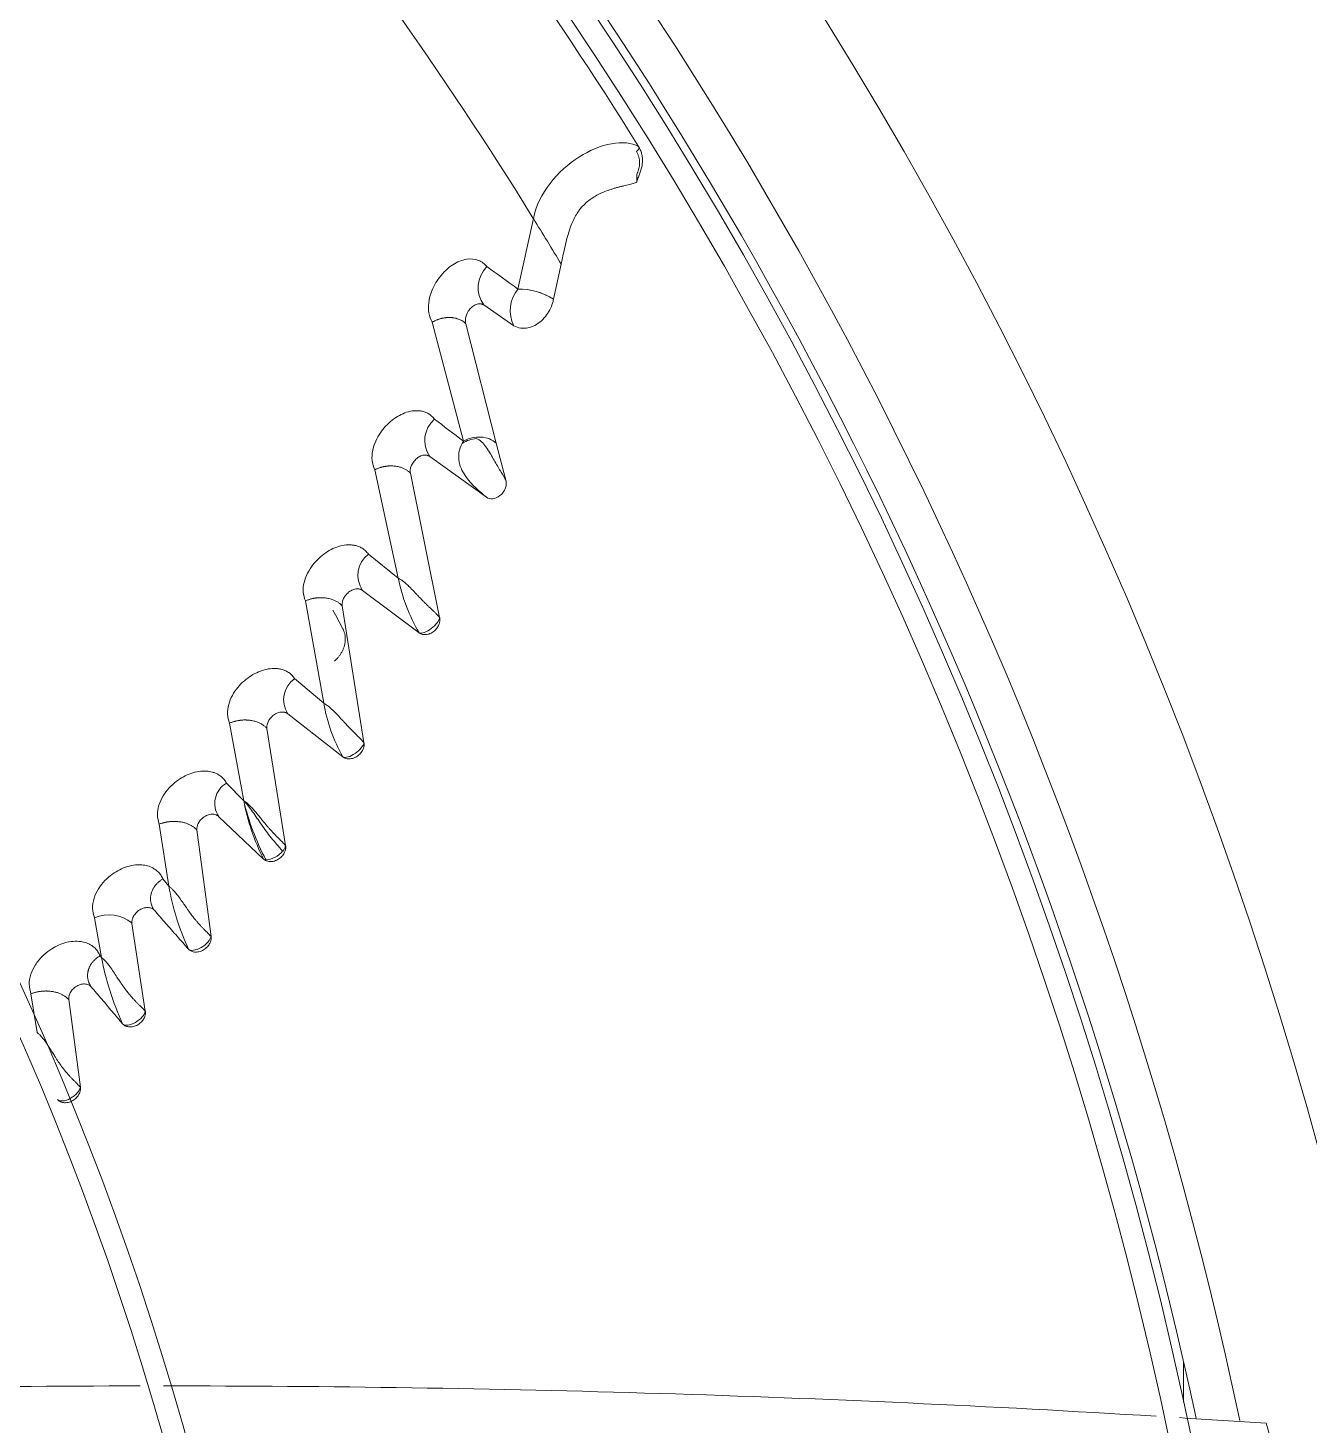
# Model space of a CAD drawing. Header units: millimetres. Extents: x 113490 to 142599, y -20467 to 115.
# Drawn here: x 135184.6 to 135328.9, y -10194.2 to -10037 of the extents above; entities that cross this region are included whole.
import ezdxf

# ---------------------------------------------------------------- set-up
doc = ezdxf.new("R2010")
doc.units = ezdxf.units.MM
doc.layers.add('DV3_0', color=7, linetype='Continuous')

msp = doc.modelspace()

# ---------------------------------------------------------------- linework, layer by layer
at = {"layer": 'DV3_0', "color": 7, "linetype": 'Continuous', "lineweight": 15}
for p, q in [((135253.14, -10054.41), (135253.13, -10054.42)), ((135241.53, -10058.47), (135239.79, -10066.41)), ((135244.66, -10063.62), (135243.81, -10067.56)), ((135239.34, -10070.56), (135235.94, -10068.2)), ((135230.13, -10070.15), (135233.65, -10083.53)), ((135233.92, -10070.31), (135237.33, -10083.74)), ((135233.65, -10083.53), (135233.56, -10083.73)), ((135237.33, -10083.74), (135238.44, -10087.93)), ((135236.26, -10089.84), (135229.86, -10085.25)), ((135223.68, -10086.76), (135226.32, -10098.95)), ((135227.69, -10087.13), (135230.98, -10103.37)), ((135226.32, -10098.95), (135222.96, -10096.25)), ((135228.68, -10105.1), (135222.29, -10100.32)), ((135215.86, -10101.51), (135217.93, -10113.02)), ((135220.02, -10102.05), (135222.46, -10117.45)), ((135217.93, -10113.02), (135214.65, -10110.24)), ((135207.34, -10115.26), (135208.92, -10123.99)), ((135220.08, -10119.05), (135213.89, -10114.2)), ((135211.54, -10115.85), (135213.63, -10129.04)), ((135208.92, -10123.99), (135206.98, -10122.01)), ((135211.16, -10130.55), (135206.1, -10125.76)), ((135199.41, -10126.64), (135200.48, -10133.6)), ((135203.65, -10127.28), (135205.24, -10139.27)), ((135200.48, -10133.6), (135199.82, -10132.79)), ((135192.12, -10137.18), (135192.9, -10141.63)), ((135196.34, -10137.79), (135197.84, -10147.68)), ((135192.9, -10141.63), (135192.76, -10141.44)), ((135184.97, -10145.72), (135185.65, -10150.06)), ((135189.22, -10146.37), (135190.53, -10156.23)), ((135314.73, -10191.66), (135314.73, -10187.08)), ((135325.3, -10198.38), (135324.05, -10194.05))]:
    msp.add_line(p, q, dxfattribs=at)
for centre, radius, start, end in [((134869.24, -10288.99), 551.5, 15.4775, 74.5225), ((134869.24, -10288.99), 456, 316.0129, 45.5635), ((134869.24, -10288.99), 477.5, 316.9802, 43.0198), ((134869.24, -10288.99), 453.5, 315.9918, 45.5613), ((134869.24, -10288.99), 457, 12.0648, 38.7918), ((135578.25, -10800.46), 872.22, 114.12782, 121.39321), ((134868.95, -10289.29), 452.62, 31.8629, 38.9292), ((134869.24, -10288.99), 346, 316.5062, 45.3204), ((134869.24, -10288.99), 343.5, 315.6512, 45.622), ((134963.66, -10231.12), 327.14, 30.7976, 31.8538), ((135238.69, -10066.25), 3.37, 135.5263, 215.3895), ((135131.75, -10213.08), 182.17, 53.6224, 54.9817), ((135242.72, -10068.83), 3.8, 140.4176, 207.0601), ((135239.88, -10073.73), 7.32, 57.4467, 90.6656), ((135239.95, -10073.46), 7.05, 56.8109, 91.3014), ((135232.46, -10083.45), 3.16, 130.9121, 214.6491), ((135130.31, -10216.54), 168.44, 52.1547, 53.5467), ((135235.86, -10085.22), 2.74, 147.2142, 153.9637), ((135235.49, -10086.99), 3.78, 95.905, 120.715), ((135234.36, -10085.04), 1.96, 57.2613, 67.8559), ((135224.79, -10098.63), 3.01, 127.446, 214.0679), ((135246.09, -10094.9), 20.18, 191.5575, 210.3468), ((134844.06, -10304.42), 425.8, 27.9832, 28.2987), ((135216.3, -10112.61), 2.88, 124.7166, 213.5116), ((135236.38, -10109.84), 18.72, 189.7816, 209.4698), ((135208.3, -10124.29), 2.64, 120.02, 213.6405), ((135233.08, -10119.4), 24.59, 190.7346, 206.9553), ((135236.86, -10117.33), 28.72, 193.3894, 207.6128), ((135228.96, -10128.62), 28.9, 189.9095, 204.6566), ((135193.76, -10140.76), 3.94, 48.9972, 114.5532), ((135225.79, -10135.27), 33.49, 190.9397, 204.3643), ((135199.61, -12030.74), 1840.9, 90.07296, 93.56963), ((135199.61, -12030.74), 1840.9, 86.5108, 89.99128), ((135199.61, -12030.74), 1840.9, 86.12402, 86.42814)]:
    msp.add_arc(centre, radius, start, end, dxfattribs=at)
at = {"layer": 'DV3_0', "color": 7, "linetype": 'Continuous', "lineweight": 20}
for centre, radius, start, end in [((134869.24, -10288.99), 461.75, 11.9044, 42.2304), ((134871.26, -10287.1), 435.17, 31.6947, 39.3007), ((135211.28, -10128.1), 2.55, 272.8508, 322.5113), ((135212.33, -10128.73), 1.35, 316.5606, 346.5087), ((135211.45, -10130.16), 0.49, 233.7476, 265.2283)]:
    msp.add_arc(centre, radius, start, end, dxfattribs=at)
at = {"layer": 'DV3_0', "color": 7, "linetype": 'Continuous', "lineweight": 15}
for points, knots in [([(135241.53, -10058.47), (135241.82, -10057.05), (135242.5, -10055.71), (135244.32, -10053.35), (135245.46, -10052.33), (135247.88, -10050.79), (135249.16, -10050.26), (135251.52, -10049.84), (135252.59, -10049.94), (135253.37, -10050.36)], [0, 0, 0, 0, 0.25, 0.25, 0.5, 0.5, 0.75, 0.75, 1, 1, 1, 1]), ([(135253.37, -10050.36), (135253.44, -10050.42), (135253.45, -10050.51), (135253.36, -10050.72), (135253.26, -10050.84), (135253.13, -10050.92)], [0, 0, 0, 0, 0.5, 0.5, 1, 1, 1, 1]), ([(135253.37, -10050.36), (135253.4, -10050.43), (135253.48, -10050.56), (135253.57, -10050.76), (135253.66, -10050.96), (135253.73, -10051.18), (135253.78, -10051.39), (135253.81, -10051.61), (135253.82, -10051.83), (135253.82, -10052.14), (135253.78, -10052.54), (135253.65, -10053.02), (135253.49, -10053.49), (135253.31, -10053.95), (135253.19, -10054.26), (135253.13, -10054.42)], [0, 0, 0, 0, 0.053441, 0.106823, 0.159977, 0.212862, 0.265557, 0.318103, 0.370297, 0.421864, 0.536324, 0.651095, 0.76641, 0.882048, 1, 1, 1, 1]), ([(135253.13, -10050.92), (135253.16, -10050.97), (135253.22, -10051.07), (135253.29, -10051.22), (135253.35, -10051.38), (135253.4, -10051.53), (135253.45, -10051.68), (135253.48, -10051.87), (135253.51, -10052.13), (135253.49, -10052.51), (135253.38, -10052.98), (135253.25, -10053.33), (135253.18, -10053.52)], [0, 0, 0, 0, 0.065844, 0.129396, 0.190719, 0.249962, 0.307355, 0.36321, 0.475873, 0.588457, 0.784846, 1, 1, 1, 1]), ([(135253.14, -10054.41), (135253.15, -10054.4), (135253.16, -10054.39), (135253.17, -10054.37), (135253.17, -10054.34), (135253.18, -10054.3), (135253.19, -10054.25), (135253.2, -10054.17), (135253.2, -10054.07), (135253.2, -10053.92), (135253.2, -10053.73), (135253.19, -10053.59), (135253.18, -10053.52)], [0, 0, 0, 0, 0.045104, 0.093894, 0.147075, 0.205242, 0.268921, 0.338596, 0.464685, 0.615485, 0.788015, 1, 1, 1, 1]), ([(135244.66, -10063.62), (135244.72, -10063.38), (135244.82, -10062.86), (135245.03, -10061.89), (135245.27, -10060.85), (135245.59, -10059.76), (135245.91, -10058.89), (135246.27, -10058.17), (135246.6, -10057.65), (135247, -10057.15), (135247.48, -10056.68), (135248.07, -10056.22), (135248.78, -10055.79), (135249.53, -10055.45), (135250.19, -10055.22), (135250.65, -10055.07), (135251.02, -10054.97), (135251.38, -10054.88), (135251.72, -10054.8), (135252.04, -10054.72), (135252.35, -10054.64), (135252.64, -10054.57), (135252.9, -10054.49), (135253.05, -10054.44), (135253.13, -10054.42)], [0, 0, 0, 0, 0.040231, 0.086345, 0.160439, 0.21481, 0.272378, 0.313799, 0.35158, 0.380362, 0.430328, 0.47797, 0.529874, 0.605985, 0.666019, 0.700163, 0.735058, 0.770693, 0.807058, 0.844149, 0.881968, 0.92053, 0.959861, 1, 1, 1, 1]), ([(135236.28, -10063.89), (135236.22, -10063.81), (135236.1, -10063.66), (135235.8, -10063.41), (135235.17, -10063.04), (135233.96, -10062.95), (135232.36, -10063.6), (135231.17, -10064.75), (135230.41, -10065.91), (135229.97, -10066.87), (135229.71, -10067.97), (135229.69, -10069.15), (135229.98, -10069.81), (135230.13, -10070.15)], [0, 0, 0, 0, 0.027264, 0.054523, 0.113506, 0.240954, 0.387043, 0.554418, 0.629062, 0.712518, 0.803043, 0.898853, 1, 1, 1, 1]), ([(135235.94, -10068.2), (135235.91, -10068.19), (135235.86, -10068.16), (135235.78, -10068.12), (135235.7, -10068.09), (135235.57, -10068.07), (135235.41, -10068.06), (135235.2, -10068.1), (135234.98, -10068.19), (135234.67, -10068.37), (135234.39, -10068.64), (135234.16, -10068.98), (135234.04, -10069.23), (135233.95, -10069.47), (135233.9, -10069.7), (135233.88, -10069.91), (135233.88, -10070.12), (135233.91, -10070.24), (135233.92, -10070.31)], [0, 0, 0, 0, 0.029362, 0.058549, 0.087832, 0.117479, 0.179817, 0.243639, 0.313764, 0.385745, 0.542709, 0.6233, 0.703555, 0.766315, 0.828517, 0.887168, 0.943896, 1, 1, 1, 1]), ([(135243.81, -10067.56), (135243.79, -10067.65), (135243.71, -10067.98), (135243.39, -10068.87), (135242.68, -10069.85), (135241.72, -10070.53), (135240.91, -10070.82), (135240.08, -10070.86), (135239.59, -10070.66), (135239.34, -10070.56)], [0, 0, 0, 0, 0.040227, 0.156523, 0.425511, 0.56901, 0.708916, 0.851779, 1, 1, 1, 1]), ([(135230.13, -10070.15), (135230.18, -10070.12), (135230.26, -10070.08), (135230.39, -10070.01), (135230.52, -10069.95), (135230.66, -10069.89), (135230.79, -10069.84), (135230.92, -10069.8), (135231.05, -10069.76), (135231.18, -10069.72), (135231.31, -10069.69), (135231.43, -10069.67), (135231.55, -10069.65), (135231.67, -10069.63), (135231.79, -10069.62), (135231.9, -10069.61), (135232.02, -10069.61), (135232.12, -10069.61), (135232.23, -10069.61), (135232.33, -10069.62), (135232.49, -10069.64), (135232.71, -10069.67), (135232.98, -10069.74), (135233.23, -10069.84), (135233.48, -10069.96), (135233.72, -10070.11), (135233.85, -10070.24), (135233.92, -10070.31)], [0, 0, 0, 0, 0.033962, 0.067022, 0.09926, 0.130745, 0.161535, 0.191676, 0.221209, 0.250165, 0.278572, 0.30645, 0.333819, 0.360694, 0.387087, 0.413011, 0.438473, 0.463484, 0.488049, 0.512176, 0.535866, 0.604535, 0.676059, 0.750915, 0.829536, 0.912374, 1, 1, 1, 1]), ([(135230.39, -10081.06), (135230.29, -10080.94), (135230.1, -10080.7), (135229.74, -10080.44), (135229.35, -10080.25), (135228.94, -10080.13), (135228.52, -10080.09), (135227.69, -10080.11), (135226.38, -10080.54), (135225.11, -10081.56), (135224.27, -10082.61), (135223.74, -10083.53), (135223.4, -10084.59), (135223.3, -10085.74), (135223.55, -10086.42), (135223.68, -10086.76)], [0, 0, 0, 0, 0.044448, 0.08732, 0.128788, 0.169031, 0.208035, 0.245711, 0.394808, 0.553958, 0.628764, 0.712553, 0.803274, 0.899084, 1, 1, 1, 1]), ([(135233.4, -10084.01), (135233.23, -10084.35), (135233.15, -10084.71), (135233.11, -10085.41), (135233.15, -10085.76), (135233.32, -10086.41), (135233.45, -10086.71), (135233.76, -10087.28), (135233.94, -10087.54), (135234.33, -10088.03), (135234.53, -10088.26), (135234.93, -10088.67), (135235.13, -10088.86), (135235.7, -10089.37), (135236.04, -10089.65), (135236.26, -10089.84)], [0, 0, 0, 0, 0.125, 0.125, 0.25, 0.25, 0.375, 0.375, 0.5, 0.5, 0.625, 0.625, 0.75, 0.75, 1, 1, 1, 1]), ([(135233.65, -10083.53), (135234.23, -10083.2), (135234.96, -10083.03), (135236.31, -10083.11), (135236.93, -10083.35), (135237.33, -10083.74)], [0, 0, 0, 0, 0.5, 0.5, 1, 1, 1, 1]), ([(135238.44, -10087.93), (135238.3, -10087.66), (135238.11, -10087.35), (135237.69, -10086.66), (135237.46, -10086.26), (135237.09, -10085.62), (135236.96, -10085.4), (135236.7, -10084.94), (135236.56, -10084.71), (135236.27, -10084.27), (135236.12, -10084.05), (135235.8, -10083.68), (135235.62, -10083.52), (135235.42, -10083.39)], [0, 0, 0, 0, 0.25, 0.25, 0.5, 0.5, 0.625, 0.625, 0.75, 0.75, 0.875, 0.875, 1, 1, 1, 1]), ([(135229.86, -10085.25), (135229.84, -10085.23), (135229.79, -10085.2), (135229.7, -10085.16), (135229.62, -10085.13), (135229.49, -10085.1), (135229.32, -10085.08), (135229.1, -10085.11), (135228.87, -10085.18), (135228.56, -10085.34), (135228.27, -10085.58), (135228.02, -10085.87), (135227.88, -10086.1), (135227.78, -10086.32), (135227.71, -10086.52), (135227.67, -10086.73), (135227.66, -10086.94), (135227.68, -10087.07), (135227.69, -10087.13)], [0, 0, 0, 0, 0.030086, 0.060141, 0.090432, 0.121217, 0.185591, 0.251321, 0.32233, 0.394829, 0.548781, 0.625513, 0.701915, 0.762387, 0.822068, 0.88272, 0.941531, 1, 1, 1, 1]), ([(135223.68, -10086.76), (135223.72, -10086.74), (135223.81, -10086.69), (135223.95, -10086.63), (135224.08, -10086.57), (135224.21, -10086.53), (135224.34, -10086.49), (135224.47, -10086.45), (135224.59, -10086.42), (135224.71, -10086.39), (135224.82, -10086.37), (135224.92, -10086.36), (135225.03, -10086.34), (135225.12, -10086.33), (135225.21, -10086.32), (135225.3, -10086.32), (135225.38, -10086.31), (135225.46, -10086.31), (135225.53, -10086.31), (135225.59, -10086.31), (135225.65, -10086.32), (135225.85, -10086.32), (135226.16, -10086.36), (135226.57, -10086.46), (135226.92, -10086.59), (135227.22, -10086.75), (135227.48, -10086.93), (135227.62, -10087.07), (135227.69, -10087.13)], [0, 0, 0, 0, 0.032977, 0.064623, 0.095011, 0.124194, 0.152217, 0.179111, 0.204897, 0.229593, 0.25321, 0.275753, 0.297227, 0.317632, 0.336967, 0.355229, 0.372416, 0.388523, 0.403544, 0.417476, 0.430311, 0.442045, 0.545349, 0.644314, 0.739144, 0.829909, 0.916758, 1, 1, 1, 1]), ([(135236.26, -10089.84), (135236.43, -10089.97), (135236.67, -10090.03), (135237.2, -10089.99), (135237.5, -10089.88), (135237.91, -10089.55), (135238.04, -10089.42), (135238.26, -10089.11), (135238.34, -10088.94), (135238.45, -10088.63), (135238.48, -10088.49), (135238.49, -10088.21), (135238.48, -10088.08), (135238.44, -10087.93)], [0, 0, 0, 0, 0.25, 0.25, 0.5, 0.5, 0.625, 0.625, 0.75, 0.75, 0.875, 0.875, 1, 1, 1, 1]), ([(135222.96, -10096.25), (135222.85, -10096.11), (135222.65, -10095.85), (135222.27, -10095.57), (135221.86, -10095.37), (135221.45, -10095.25), (135221.06, -10095.2), (135220.24, -10095.18), (135218.93, -10095.52), (135217.59, -10096.45), (135216.67, -10097.46), (135216.07, -10098.38), (135215.68, -10099.42), (135215.55, -10100.53), (135215.75, -10101.18), (135215.86, -10101.51)], [0, 0, 0, 0, 0.048624, 0.094156, 0.13685, 0.17668, 0.213406, 0.24691, 0.396876, 0.550422, 0.632436, 0.719781, 0.810754, 0.903952, 1, 1, 1, 1]), ([(135226.32, -10098.95), (135226.36, -10098.97), (135226.45, -10099.01), (135226.58, -10099.09), (135226.72, -10099.18), (135226.86, -10099.29), (135227.02, -10099.41), (135227.18, -10099.55), (135227.35, -10099.7), (135227.55, -10099.9), (135227.79, -10100.13), (135228.07, -10100.42), (135228.33, -10100.7), (135228.59, -10100.98), (135228.85, -10101.24), (135229.12, -10101.52), (135229.38, -10101.78), (135229.65, -10102.04), (135229.91, -10102.29), (135230.16, -10102.53), (135230.39, -10102.75), (135230.61, -10102.97), (135230.81, -10103.17), (135230.92, -10103.3), (135230.98, -10103.37)], [0, 0, 0, 0, 0.023498, 0.048897, 0.076254, 0.105618, 0.137034, 0.170541, 0.206177, 0.243975, 0.303434, 0.363525, 0.424255, 0.478728, 0.533775, 0.589597, 0.64577, 0.699948, 0.752412, 0.80346, 0.853406, 0.902578, 0.951321, 1, 1, 1, 1]), ([(135215.86, -10101.51), (135215.9, -10101.49), (135216, -10101.45), (135216.14, -10101.4), (135216.28, -10101.35), (135216.41, -10101.31), (135216.54, -10101.27), (135216.67, -10101.24), (135216.79, -10101.21), (135216.91, -10101.19), (135217.03, -10101.18), (135217.14, -10101.16), (135217.24, -10101.15), (135217.34, -10101.14), (135217.43, -10101.14), (135217.52, -10101.14), (135217.6, -10101.14), (135217.68, -10101.14), (135217.75, -10101.14), (135217.81, -10101.14), (135217.87, -10101.14), (135217.93, -10101.15), (135218.12, -10101.16), (135218.45, -10101.21), (135218.87, -10101.33), (135219.23, -10101.48), (135219.54, -10101.65), (135219.8, -10101.84), (135219.95, -10101.98), (135220.01, -10102.05)], [0, 0, 0, 0, 0.032244, 0.06322, 0.092989, 0.121598, 0.149081, 0.175465, 0.200767, 0.225002, 0.248177, 0.270297, 0.291365, 0.311381, 0.330344, 0.34825, 0.365097, 0.38088, 0.395595, 0.409237, 0.4218, 0.433281, 0.443674, 0.547844, 0.647183, 0.741916, 0.832156, 0.91808, 1, 1, 1, 1]), ([(135222.29, -10100.32), (135222.27, -10100.3), (135222.22, -10100.27), (135222.14, -10100.23), (135222.06, -10100.2), (135221.94, -10100.16), (135221.77, -10100.14), (135221.55, -10100.15), (135221.31, -10100.21), (135221, -10100.34), (135220.69, -10100.54), (135220.44, -10100.81), (135220.28, -10101.01), (135220.17, -10101.22), (135220.08, -10101.42), (135220.02, -10101.63), (135220, -10101.84), (135220.01, -10101.98), (135220.01, -10102.05)], [0, 0, 0, 0, 0.029381, 0.058602, 0.087885, 0.117452, 0.18253, 0.248896, 0.319951, 0.392261, 0.543681, 0.618373, 0.692652, 0.752848, 0.812262, 0.876397, 0.938375, 1, 1, 1, 1]), ([(135230.98, -10103.37), (135230.98, -10103.4), (135231, -10103.47), (135231.01, -10103.57), (135231.01, -10103.67), (135231, -10103.78), (135230.98, -10103.89), (135230.95, -10104.03), (135230.89, -10104.19), (135230.79, -10104.4), (135230.65, -10104.61), (135230.47, -10104.81), (135230.25, -10104.99), (135229.94, -10105.18), (135229.6, -10105.29), (135229.27, -10105.31), (135229.07, -10105.28), (135228.91, -10105.23), (135228.79, -10105.17), (135228.71, -10105.12), (135228.68, -10105.1)], [0, 0, 0, 0, 0.029941, 0.059776, 0.089719, 0.11998, 0.150766, 0.182271, 0.237743, 0.293712, 0.36616, 0.439193, 0.5137, 0.588322, 0.735295, 0.804201, 0.872533, 0.915894, 0.958168, 1, 1, 1, 1]), ([(135220.08, -10104.63), (135220.1, -10104.68), (135220.14, -10104.76), (135220.2, -10104.9), (135220.25, -10105.03), (135220.29, -10105.17), (135220.32, -10105.3), (135220.34, -10105.43), (135220.35, -10105.56), (135220.36, -10105.69), (135220.36, -10105.81), (135220.36, -10105.93), (135220.35, -10106.04), (135220.34, -10106.15), (135220.32, -10106.25), (135220.29, -10106.43), (135220.22, -10106.67), (135220.11, -10106.98), (135219.96, -10107.28), (135219.78, -10107.57), (135219.58, -10107.83), (135219.37, -10108.07), (135219.21, -10108.22), (135219.14, -10108.29)], [0, 0, 0, 0, 0.040689, 0.080596, 0.119529, 0.157341, 0.193932, 0.22923, 0.263193, 0.295792, 0.327014, 0.356851, 0.385297, 0.412348, 0.437993, 0.462221, 0.541843, 0.621089, 0.699698, 0.777369, 0.853621, 0.927915, 1, 1, 1, 1]), ([(135214.65, -10110.24), (135214.55, -10110.1), (135214.35, -10109.84), (135213.98, -10109.54), (135213.57, -10109.33), (135213.16, -10109.19), (135212.75, -10109.12), (135211.91, -10109.08), (135210.57, -10109.38), (135209.18, -10110.26), (135208.23, -10111.23), (135207.6, -10112.14), (135207.18, -10113.17), (135207.03, -10114.27), (135207.23, -10114.93), (135207.34, -10115.26)], [0, 0, 0, 0, 0.047879, 0.093131, 0.135924, 0.176323, 0.214246, 0.249573, 0.400331, 0.55084, 0.632619, 0.719752, 0.810618, 0.903787, 1, 1, 1, 1]), ([(135213.89, -10114.2), (135213.87, -10114.18), (135213.82, -10114.15), (135213.73, -10114.1), (135213.65, -10114.07), (135213.52, -10114.03), (135213.34, -10114), (135213.11, -10114.01), (135212.87, -10114.06), (135212.55, -10114.18), (135212.24, -10114.38), (135211.98, -10114.64), (135211.82, -10114.84), (135211.7, -10115.03), (135211.62, -10115.23), (135211.55, -10115.43), (135211.52, -10115.65), (135211.54, -10115.78), (135211.54, -10115.85)], [0, 0, 0, 0, 0.030729, 0.061465, 0.092461, 0.123966, 0.190052, 0.257414, 0.329029, 0.401758, 0.552091, 0.624447, 0.696235, 0.754669, 0.81231, 0.876246, 0.93817, 1, 1, 1, 1]), ([(135217.93, -10113.02), (135217.94, -10113.03), (135217.98, -10113.05), (135218.04, -10113.08), (135218.12, -10113.13), (135218.25, -10113.21), (135218.41, -10113.33), (135218.61, -10113.49), (135218.93, -10113.77), (135219.35, -10114.19), (135219.82, -10114.7), (135220.34, -10115.27), (135220.9, -10115.86), (135221.42, -10116.39), (135221.75, -10116.72), (135221.95, -10116.91), (135222.14, -10117.1), (135222.31, -10117.28), (135222.41, -10117.39), (135222.46, -10117.45)], [0, 0, 0, 0, 0.008246, 0.020454, 0.036664, 0.056913, 0.093951, 0.135263, 0.180965, 0.300632, 0.4172, 0.49772, 0.649549, 0.779717, 0.824321, 0.868366, 0.912135, 0.955916, 1, 1, 1, 1]), ([(135207.34, -10115.26), (135207.38, -10115.24), (135207.48, -10115.2), (135207.62, -10115.15), (135207.77, -10115.1), (135207.91, -10115.06), (135208.04, -10115.02), (135208.17, -10115), (135208.29, -10114.97), (135208.41, -10114.95), (135208.53, -10114.94), (135208.64, -10114.92), (135208.74, -10114.91), (135208.84, -10114.91), (135208.93, -10114.9), (135209.01, -10114.9), (135209.09, -10114.9), (135209.16, -10114.9), (135209.23, -10114.91), (135209.29, -10114.91), (135209.35, -10114.91), (135209.4, -10114.92), (135209.44, -10114.92), (135209.63, -10114.94), (135209.96, -10114.99), (135210.39, -10115.11), (135210.75, -10115.26), (135211.06, -10115.44), (135211.33, -10115.64), (135211.47, -10115.78), (135211.54, -10115.85)], [0, 0, 0, 0, 0.032464, 0.063613, 0.093501, 0.122168, 0.149645, 0.175954, 0.20111, 0.225125, 0.248005, 0.269755, 0.290377, 0.309869, 0.328231, 0.34546, 0.361553, 0.376506, 0.390315, 0.402975, 0.414482, 0.424831, 0.434019, 0.442041, 0.547052, 0.646947, 0.741997, 0.832361, 0.918252, 1, 1, 1, 1]), ([(135222.46, -10117.45), (135222.47, -10117.48), (135222.48, -10117.55), (135222.48, -10117.65), (135222.48, -10117.76), (135222.46, -10117.86), (135222.44, -10117.97), (135222.4, -10118.11), (135222.34, -10118.27), (135222.23, -10118.46), (135222.08, -10118.66), (135221.89, -10118.85), (135221.67, -10119.01), (135221.35, -10119.19), (135221, -10119.28), (135220.68, -10119.28), (135220.47, -10119.25), (135220.31, -10119.19), (135220.19, -10119.13), (135220.11, -10119.08), (135220.08, -10119.05)], [0, 0, 0, 0, 0.030327, 0.060484, 0.090695, 0.121183, 0.152165, 0.183847, 0.238646, 0.294034, 0.364857, 0.436394, 0.510055, 0.584088, 0.731546, 0.801326, 0.870591, 0.914573, 0.957501, 1, 1, 1, 1]), ([(135206.98, -10122.01), (135206.9, -10121.87), (135206.74, -10121.61), (135206.43, -10121.3), (135206.1, -10121.06), (135205.76, -10120.89), (135205.41, -10120.77), (135205.08, -10120.69), (135204.3, -10120.6), (135202.97, -10120.8), (135201.53, -10121.6), (135200.5, -10122.53), (135199.8, -10123.45), (135199.33, -10124.5), (135199.13, -10125.62), (135199.31, -10126.29), (135199.41, -10126.64)], [0, 0, 0, 0, 0.043276, 0.083851, 0.121848, 0.157353, 0.190322, 0.220681, 0.248337, 0.398285, 0.545073, 0.62947, 0.718481, 0.810504, 0.904076, 1, 1, 1, 1]), ([(135208.92, -10123.99), (135208.96, -10124.01), (135209.03, -10124.06), (135209.15, -10124.14), (135209.27, -10124.23), (135209.38, -10124.33), (135209.57, -10124.5), (135209.85, -10124.79), (135210.22, -10125.21), (135210.58, -10125.64), (135210.86, -10125.99), (135211.09, -10126.28), (135211.31, -10126.55), (135211.56, -10126.85), (135211.9, -10127.24), (135212.33, -10127.72), (135212.78, -10128.16), (135213.08, -10128.46), (135213.28, -10128.66), (135213.47, -10128.86), (135213.58, -10128.98), (135213.63, -10129.04)], [0, 0, 0, 0, 0.021136, 0.043034, 0.065722, 0.089226, 0.113567, 0.180819, 0.267102, 0.36032, 0.424226, 0.458297, 0.515829, 0.568667, 0.616874, 0.728058, 0.829043, 0.871408, 0.913772, 0.956511, 1, 1, 1, 1]), ([(135213.3, -10129.65), (135213.21, -10129.54), (135213, -10129.31), (135212.55, -10128.81), (135212.01, -10128.17), (135211.44, -10127.41), (135210.91, -10126.66), (135210.41, -10125.93), (135209.92, -10125.23), (135209.43, -10124.56), (135209.09, -10124.16), (135208.92, -10123.99)], [0, 0, 0, 0, 0.062498, 0.125002, 0.250008, 0.375015, 0.500022, 0.625028, 0.750035, 0.875042, 1, 1, 1, 1]), ([(135199.41, -10126.64), (135199.46, -10126.61), (135199.56, -10126.57), (135199.72, -10126.52), (135199.87, -10126.48), (135200.01, -10126.44), (135200.15, -10126.41), (135200.28, -10126.38), (135200.41, -10126.36), (135200.53, -10126.35), (135200.65, -10126.33), (135200.76, -10126.32), (135200.86, -10126.32), (135200.95, -10126.31), (135201.04, -10126.31), (135201.12, -10126.31), (135201.19, -10126.31), (135201.26, -10126.32), (135201.31, -10126.32), (135201.37, -10126.32), (135201.41, -10126.32), (135201.45, -10126.33), (135201.48, -10126.33), (135201.65, -10126.35), (135201.94, -10126.39), (135202.34, -10126.49), (135202.68, -10126.61), (135202.99, -10126.76), (135203.25, -10126.93), (135203.47, -10127.1), (135203.59, -10127.22), (135203.65, -10127.28)], [0, 0, 0, 0, 0.034013, 0.066516, 0.097557, 0.127175, 0.155397, 0.182242, 0.207725, 0.231853, 0.254633, 0.276066, 0.296153, 0.314893, 0.332284, 0.348322, 0.363003, 0.376325, 0.388281, 0.398868, 0.408082, 0.415918, 0.422372, 0.427442, 0.521233, 0.61073, 0.696164, 0.77766, 0.855341, 0.929378, 1, 1, 1, 1]), ([(135206.1, -10125.76), (135206.08, -10125.73), (135206.03, -10125.69), (135205.95, -10125.64), (135205.87, -10125.6), (135205.74, -10125.55), (135205.57, -10125.51), (135205.34, -10125.5), (135205.1, -10125.53), (135204.76, -10125.63), (135204.36, -10125.86), (135203.99, -10126.22), (135203.79, -10126.56), (135203.7, -10126.8), (135203.66, -10126.97), (135203.64, -10127.13), (135203.65, -10127.23), (135203.65, -10127.28)], [0, 0, 0, 0, 0.030568, 0.061113, 0.091892, 0.123156, 0.188638, 0.255339, 0.326154, 0.398049, 0.546641, 0.690305, 0.807603, 0.857297, 0.906323, 0.95344, 1, 1, 1, 1]), ([(135213.63, -10129.04), (135213.64, -10129.07), (135213.65, -10129.12), (135213.65, -10129.2), (135213.65, -10129.28), (135213.64, -10129.39), (135213.62, -10129.54), (135213.56, -10129.71), (135213.48, -10129.89), (135213.31, -10130.16), (135213.07, -10130.42), (135212.76, -10130.62), (135212.51, -10130.74), (135212.24, -10130.82), (135211.98, -10130.85), (135211.74, -10130.83), (135211.54, -10130.78), (135211.38, -10130.71), (135211.26, -10130.64), (135211.19, -10130.58), (135211.16, -10130.55)], [0, 0, 0, 0, 0.023243, 0.046646, 0.070325, 0.094393, 0.141984, 0.190048, 0.245114, 0.300885, 0.441931, 0.51503, 0.588687, 0.662721, 0.735694, 0.804836, 0.873484, 0.916387, 0.958352, 1, 1, 1, 1]), ([(135199.82, -10132.79), (135199.75, -10132.64), (135199.6, -10132.34), (135199.29, -10131.98), (135198.96, -10131.71), (135198.61, -10131.51), (135198.28, -10131.37), (135197.96, -10131.28), (135197.18, -10131.14), (135195.84, -10131.28), (135194.33, -10132.05), (135193.26, -10132.97), (135192.52, -10133.91), (135192.02, -10134.98), (135191.82, -10136.14), (135192.02, -10136.83), (135192.12, -10137.18)], [0, 0, 0, 0, 0.045903, 0.088222, 0.127121, 0.162682, 0.194844, 0.223516, 0.248586, 0.398406, 0.542873, 0.627775, 0.717223, 0.809644, 0.90359, 1, 1, 1, 1]), ([(135199.82, -10132.79), (135199.78, -10132.82), (135199.7, -10132.87), (135199.57, -10132.95), (135199.46, -10133.04), (135199.35, -10133.13), (135199.24, -10133.23), (135199.14, -10133.33), (135199.05, -10133.43), (135198.96, -10133.54), (135198.88, -10133.65), (135198.8, -10133.77), (135198.73, -10133.89), (135198.67, -10134.01), (135198.61, -10134.13), (135198.56, -10134.25), (135198.52, -10134.38), (135198.49, -10134.51), (135198.46, -10134.63), (135198.44, -10134.76), (135198.43, -10134.89), (135198.43, -10135.02), (135198.43, -10135.14), (135198.44, -10135.27), (135198.46, -10135.39), (135198.48, -10135.52), (135198.52, -10135.64), (135198.56, -10135.76), (135198.6, -10135.88), (135198.65, -10135.99), (135198.71, -10136.11), (135198.78, -10136.22), (135198.83, -10136.29), (135198.86, -10136.32)], [0, 0, 0, 0, 0.030257, 0.060484, 0.09073, 0.121035, 0.151434, 0.181953, 0.212616, 0.243438, 0.274433, 0.30561, 0.336978, 0.36854, 0.400301, 0.432265, 0.464435, 0.496814, 0.529403, 0.562193, 0.595176, 0.628335, 0.661657, 0.695123, 0.728715, 0.762415, 0.796204, 0.830066, 0.863984, 0.897946, 0.93194, 0.965959, 1, 1, 1, 1]), ([(135200.48, -10133.6), (135200.52, -10133.63), (135200.6, -10133.69), (135200.72, -10133.79), (135200.84, -10133.9), (135200.96, -10134.02), (135201.16, -10134.23), (135201.44, -10134.57), (135201.8, -10135.07), (135202.15, -10135.57), (135202.43, -10135.97), (135202.7, -10136.37), (135202.99, -10136.77), (135203.31, -10137.19), (135203.59, -10137.52), (135203.82, -10137.79), (135204.04, -10138.03), (135204.27, -10138.27), (135204.48, -10138.49), (135204.69, -10138.7), (135204.89, -10138.9), (135205.08, -10139.09), (135205.18, -10139.21), (135205.24, -10139.27)], [0, 0, 0, 0, 0.02193, 0.044623, 0.068109, 0.092415, 0.117564, 0.1874, 0.278761, 0.36922, 0.434707, 0.474881, 0.55813, 0.630924, 0.676359, 0.719959, 0.762001, 0.802791, 0.842656, 0.881945, 0.921019, 0.960246, 1, 1, 1, 1]), ([(135198.86, -10136.32), (135198.81, -10136.28), (135198.72, -10136.18), (135198.48, -10136.05), (135198.1, -10135.98), (135197.58, -10136.07), (135197.08, -10136.33), (135196.69, -10136.7), (135196.45, -10137.09), (135196.35, -10137.4), (135196.33, -10137.63), (135196.34, -10137.74), (135196.34, -10137.79)], [0, 0, 0, 0, 0.06134, 0.123453, 0.255164, 0.397247, 0.545621, 0.688819, 0.805782, 0.90458, 0.952528, 1, 1, 1, 1]), ([(135202.69, -10140.68), (135202.48, -10140.44), (135202.06, -10139.96), (135201.42, -10139.24), (135200.79, -10138.52), (135200.15, -10137.79), (135199.5, -10137.06), (135199.07, -10136.57), (135198.86, -10136.32)], [0, 0, 0, 0, 0.162615, 0.326841, 0.492682, 0.660148, 0.82925, 1, 1, 1, 1]), ([(135192.76, -10141.44), (135192.68, -10141.29), (135192.54, -10140.99), (135192.24, -10140.63), (135191.91, -10140.35), (135191.57, -10140.14), (135191.23, -10139.99), (135190.91, -10139.9), (135190.14, -10139.75), (135188.79, -10139.86), (135187.28, -10140.6), (135186.18, -10141.51), (135185.42, -10142.45), (135184.91, -10143.52), (135184.69, -10144.68), (135184.87, -10145.37), (135184.97, -10145.72)], [0, 0, 0, 0, 0.045816, 0.088117, 0.127063, 0.162735, 0.195085, 0.224033, 0.249478, 0.398687, 0.541879, 0.628145, 0.718265, 0.810778, 0.904381, 1, 1, 1, 1]), ([(135205.24, -10139.27), (135205.24, -10139.3), (135205.25, -10139.35), (135205.25, -10139.44), (135205.25, -10139.52), (135205.24, -10139.63), (135205.21, -10139.78), (135205.14, -10139.96), (135205.05, -10140.14), (135204.87, -10140.41), (135204.6, -10140.66), (135204.28, -10140.85), (135204.02, -10140.96), (135203.75, -10141.02), (135203.49, -10141.04), (135203.24, -10141.01), (135203.05, -10140.94), (135202.9, -10140.86), (135202.78, -10140.78), (135202.72, -10140.72), (135202.69, -10140.68)], [0, 0, 0, 0, 0.023263, 0.046619, 0.070185, 0.09408, 0.142394, 0.191175, 0.246921, 0.303417, 0.444844, 0.517438, 0.590593, 0.664065, 0.736419, 0.804903, 0.872906, 0.916114, 0.958259, 1, 1, 1, 1]), ([(135205.24, -10139.27), (135205.21, -10139.45), (135205.08, -10139.68), (135204.68, -10140.12), (135204.41, -10140.35), (135203.83, -10140.68), (135203.53, -10140.79), (135203.01, -10140.86), (135202.81, -10140.81), (135202.69, -10140.68)], [0, 0, 0, 0, 0.25, 0.25, 0.5, 0.5, 0.75, 0.75, 1, 1, 1, 1]), ([(135192.76, -10141.44), (135192.72, -10141.47), (135192.63, -10141.52), (135192.51, -10141.6), (135192.39, -10141.68), (135192.28, -10141.77), (135192.17, -10141.87), (135192.07, -10141.97), (135191.97, -10142.07), (135191.88, -10142.18), (135191.8, -10142.29), (135191.72, -10142.41), (135191.65, -10142.52), (135191.59, -10142.64), (135191.53, -10142.76), (135191.48, -10142.89), (135191.44, -10143.01), (135191.4, -10143.14), (135191.38, -10143.26), (135191.36, -10143.39), (135191.34, -10143.52), (135191.34, -10143.64), (135191.34, -10143.77), (135191.35, -10143.89), (135191.37, -10144.02), (135191.39, -10144.14), (135191.42, -10144.26), (135191.46, -10144.38), (135191.5, -10144.5), (135191.56, -10144.61), (135191.62, -10144.72), (135191.68, -10144.83), (135191.73, -10144.9), (135191.76, -10144.93)], [0, 0, 0, 0, 0.030425, 0.060815, 0.091218, 0.121674, 0.152215, 0.182869, 0.213655, 0.244591, 0.275687, 0.306954, 0.338398, 0.370022, 0.401831, 0.433828, 0.466015, 0.498396, 0.530972, 0.563735, 0.596674, 0.629777, 0.663028, 0.696409, 0.729903, 0.763492, 0.797158, 0.830885, 0.864657, 0.898463, 0.932293, 0.966139, 1, 1, 1, 1]), ([(135192.9, -10141.63), (135192.95, -10141.66), (135193.03, -10141.73), (135193.16, -10141.84), (135193.28, -10141.96), (135193.41, -10142.1), (135193.6, -10142.32), (135193.9, -10142.7), (135194.26, -10143.24), (135194.62, -10143.78), (135194.91, -10144.22), (135195.19, -10144.65), (135195.5, -10145.09), (135195.83, -10145.53), (135196.12, -10145.87), (135196.35, -10146.14), (135196.59, -10146.4), (135196.82, -10146.64), (135197.05, -10146.87), (135197.27, -10147.09), (135197.48, -10147.29), (135197.67, -10147.49), (135197.78, -10147.62), (135197.84, -10147.68)], [0, 0, 0, 0, 0.022275, 0.045317, 0.069159, 0.093827, 0.119347, 0.190503, 0.284339, 0.374913, 0.441612, 0.484176, 0.567352, 0.639937, 0.684392, 0.726937, 0.767875, 0.807537, 0.846286, 0.884506, 0.922594, 0.960956, 1, 1, 1, 1]), ([(135184.97, -10145.72), (135185.02, -10145.7), (135185.12, -10145.66), (135185.28, -10145.61), (135185.43, -10145.57), (135185.58, -10145.53), (135185.72, -10145.5), (135185.86, -10145.47), (135185.99, -10145.45), (135186.11, -10145.44), (135186.23, -10145.42), (135186.34, -10145.42), (135186.44, -10145.41), (135186.54, -10145.41), (135186.62, -10145.4), (135186.71, -10145.4), (135186.78, -10145.41), (135186.85, -10145.41), (135186.91, -10145.41), (135186.96, -10145.41), (135187.01, -10145.42), (135187.05, -10145.42), (135187.08, -10145.42), (135187.1, -10145.43), (135187.27, -10145.44), (135187.55, -10145.49), (135187.94, -10145.58), (135188.28, -10145.71), (135188.57, -10145.85), (135188.83, -10146.02), (135189.04, -10146.19), (135189.16, -10146.31), (135189.22, -10146.37)], [0, 0, 0, 0, 0.034382, 0.067257, 0.09867, 0.128653, 0.157228, 0.184415, 0.210227, 0.234673, 0.257758, 0.279488, 0.299864, 0.318888, 0.336558, 0.352873, 0.367831, 0.38143, 0.393667, 0.404538, 0.41404, 0.42217, 0.428926, 0.434304, 0.438302, 0.530373, 0.618142, 0.701875, 0.781741, 0.85791, 0.930582, 1, 1, 1, 1]), ([(135191.76, -10144.93), (135191.71, -10144.89), (135191.62, -10144.79), (135191.38, -10144.66), (135191, -10144.58), (135190.49, -10144.66), (135189.99, -10144.91), (135189.59, -10145.27), (135189.34, -10145.67), (135189.24, -10145.98), (135189.21, -10146.2), (135189.22, -10146.31), (135189.22, -10146.37)], [0, 0, 0, 0, 0.061421, 0.123667, 0.255432, 0.397199, 0.544968, 0.687719, 0.804815, 0.904048, 0.952278, 1, 1, 1, 1]), ([(135195.28, -10149.09), (135195.09, -10148.86), (135194.7, -10148.4), (135194.11, -10147.72), (135193.53, -10147.02), (135192.94, -10146.33), (135192.35, -10145.63), (135191.96, -10145.17), (135191.76, -10144.93)], [0, 0, 0, 0, 0.163033, 0.327514, 0.493444, 0.66083, 0.829679, 1, 1, 1, 1]), ([(135197.84, -10147.68), (135197.84, -10147.71), (135197.85, -10147.76), (135197.86, -10147.84), (135197.85, -10147.93), (135197.84, -10148.05), (135197.81, -10148.2), (135197.75, -10148.38), (135197.65, -10148.56), (135197.47, -10148.83), (135197.2, -10149.08), (135196.88, -10149.28), (135196.62, -10149.38), (135196.35, -10149.44), (135196.08, -10149.46), (135195.83, -10149.42), (135195.64, -10149.36), (135195.49, -10149.28), (135195.37, -10149.19), (135195.31, -10149.12), (135195.28, -10149.09)], [0, 0, 0, 0, 0.023849, 0.04779, 0.071955, 0.096472, 0.145038, 0.194053, 0.249314, 0.305365, 0.445367, 0.517672, 0.590601, 0.663955, 0.736204, 0.80467, 0.872684, 0.915931, 0.958145, 1, 1, 1, 1]), ([(135197.84, -10147.68), (135197.82, -10147.86), (135197.69, -10148.09), (135197.29, -10148.55), (135197.02, -10148.77), (135196.44, -10149.11), (135196.13, -10149.22), (135195.61, -10149.28), (135195.4, -10149.22), (135195.28, -10149.09)], [0, 0, 0, 0, 0.25, 0.25, 0.5, 0.5, 0.75, 0.75, 1, 1, 1, 1]), ([(135185.65, -10150.06), (135185.69, -10150.1), (135185.78, -10150.17), (135185.9, -10150.28), (135186.03, -10150.41), (135186.15, -10150.55), (135186.35, -10150.78), (135186.64, -10151.18), (135187, -10151.73), (135187.35, -10152.28), (135187.64, -10152.73), (135187.91, -10153.17), (135188.22, -10153.62), (135188.55, -10154.06), (135188.83, -10154.41), (135189.06, -10154.69), (135189.29, -10154.95), (135189.52, -10155.19), (135189.75, -10155.42), (135189.97, -10155.64), (135190.17, -10155.85), (135190.36, -10156.04), (135190.47, -10156.16), (135190.53, -10156.23)], [0, 0, 0, 0, 0.022497, 0.045774, 0.069863, 0.094794, 0.12059, 0.192426, 0.287536, 0.377894, 0.444911, 0.488356, 0.571521, 0.643997, 0.688181, 0.730404, 0.770967, 0.810203, 0.848479, 0.886185, 0.923729, 0.961527, 1, 1, 1, 1]), ([(135190.53, -10156.23), (135190.53, -10156.25), (135190.54, -10156.31), (135190.54, -10156.39), (135190.54, -10156.48), (135190.52, -10156.6), (135190.49, -10156.75), (135190.42, -10156.93), (135190.33, -10157.11), (135190.14, -10157.38), (135189.87, -10157.62), (135189.54, -10157.81), (135189.28, -10157.91), (135189.01, -10157.97), (135188.74, -10157.98), (135188.5, -10157.94), (135188.3, -10157.87), (135188.15, -10157.79), (135188.04, -10157.7), (135187.98, -10157.63), (135187.95, -10157.6)], [0, 0, 0, 0, 0.023897, 0.047874, 0.072064, 0.096593, 0.145534, 0.194892, 0.25028, 0.306447, 0.445924, 0.517891, 0.590493, 0.663638, 0.735728, 0.804216, 0.872309, 0.915692, 0.95803, 1, 1, 1, 1]), ([(135190.53, -10156.23), (135190.5, -10156.41), (135190.37, -10156.64), (135189.97, -10157.1), (135189.69, -10157.33), (135189.11, -10157.65), (135188.8, -10157.76), (135188.28, -10157.8), (135188.07, -10157.74), (135187.95, -10157.6)], [0, 0, 0, 0, 0.25, 0.25, 0.5, 0.5, 0.75, 0.75, 1, 1, 1, 1])]:
    msp.add_open_spline(points, degree=3, knots=knots, dxfattribs=at)
at = {"layer": 'DV3_0', "color": 7, "linetype": 'Continuous', "lineweight": 20}
msp.add_open_spline([(135230.98, -10103.37), (135230.96, -10103.53), (135230.76, -10103.96), (135230.05, -10104.66), (135229.22, -10105.12), (135228.8, -10105.15), (135228.68, -10105.1)], degree=3, dxfattribs=at)
msp.add_open_spline([(135222.46, -10117.45), (135222.44, -10117.62), (135222.33, -10117.83), (135221.97, -10118.27), (135221.72, -10118.49), (135221.2, -10118.85), (135220.92, -10118.99), (135220.42, -10119.13), (135220.21, -10119.13), (135220.08, -10119.05)], degree=3, knots=[0, 0, 0, 0, 0.25, 0.25, 0.5, 0.5, 0.75, 0.75, 1, 1, 1, 1], dxfattribs=at)

doc.saveas('drawing.dxf')
